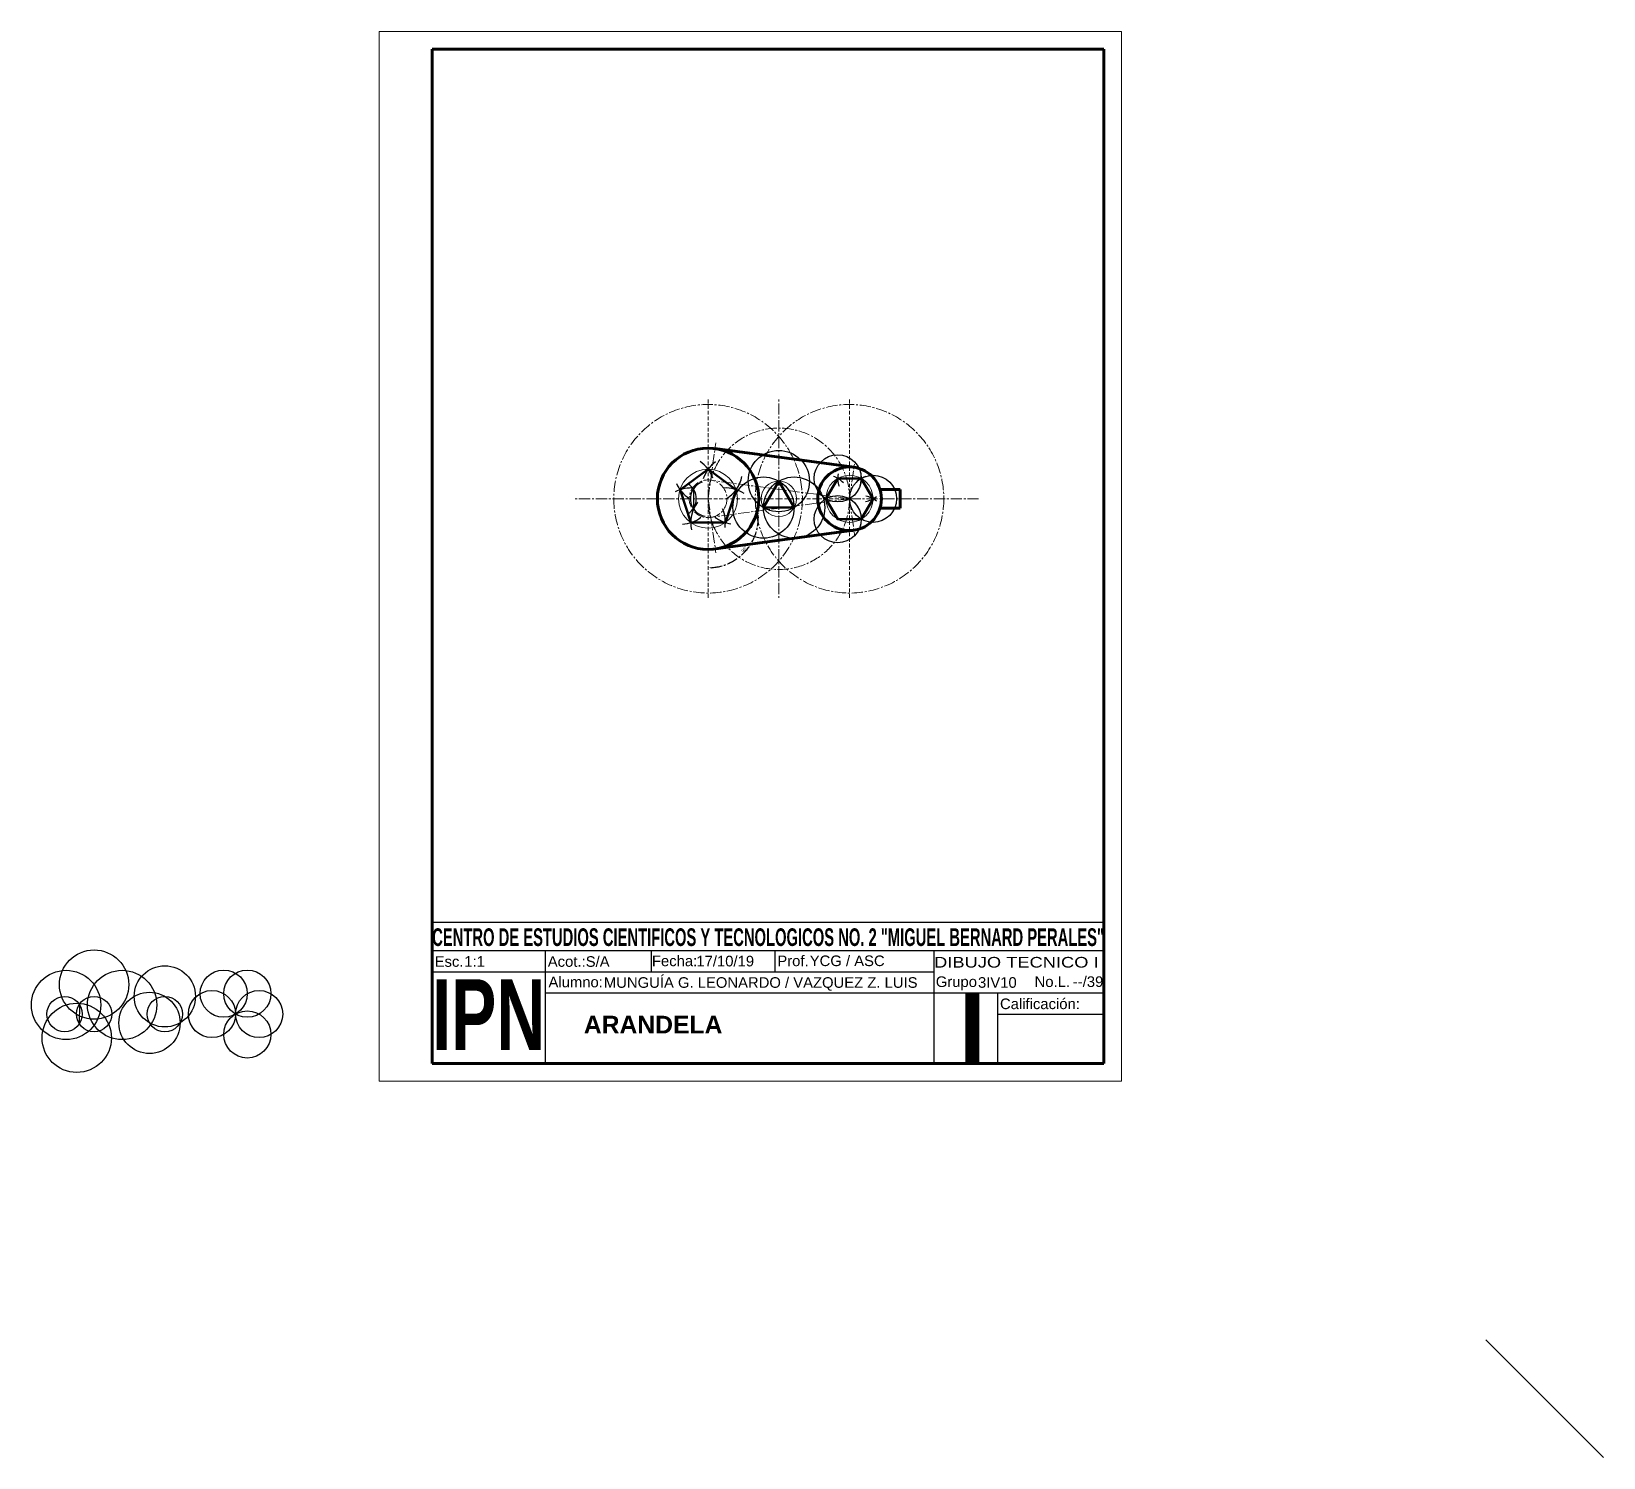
# Model space of a CAD drawing. Header units: millimetres. Extents: x 1674 to 3008, y 1785 to 2995.
import ezdxf
from ezdxf.enums import TextEntityAlignment as Align

# ---------------------------------------------------------------- set-up
doc = ezdxf.new("R2010")
doc.units = ezdxf.units.MM
doc.header["$LTSCALE"] = 0.5
doc.linetypes.add('CENTER2', pattern=[28.575, 19.05, -3.175, 3.175, -3.175])
doc.linetypes.add('DASHED2', pattern=[9.525, 6.35, -3.175])
doc.layers.add('cIRCUNFERENCIA', color=3, linetype='Continuous')
doc.layers.add('Texto', color=1, linetype='Continuous')
for name, color, linetype, lineweight in [('Cuadro de Datos', 5, 'Continuous', 30), ('Linea Continua Gruesa', 4, 'Continuous', 70), ('Linea Continua Mediana', 5, 'Continuous', 50), ('Línea Continua Fina', 1, 'Continuous', 5), ('Línea de Ejes', 6, 'CENTER2', 5), ('Línea Interrumpida', 6, 'DASHED2', 5), ('Margen', 4, 'Continuous', 70)]:
    doc.layers.add(name, color=color, linetype=linetype, lineweight=lineweight)
doc.styles.add('IPN', font='', dxfattribs={"height": 20})
doc.styles.get("Standard").update_dxf_attribs({"font": 'arial.ttf'})
doc.styles.add('TEXT', font='arial.ttf', dxfattribs={"height": 3})
doc.styles.add('TÍTULO', font='', dxfattribs={"height": 5})
doc.styles.get('IPN').set_extended_font_data('Arial', bold=True)
doc.styles.get('TÍTULO').set_extended_font_data('Arial', bold=True)
doc.dimstyles.new('ISO-25', dxfattribs={"dimtxt": 2.5, "dimasz": 2.5, "dimexe": 1.25, "dimexo": 0.625, "dimtad": 1, "dimtxsty": 'Standard', "dimcen": 2.5, "dimadec": 0, "dimazin": 0, "dimtfac": 1, "dimtmove": 0, "dimatfit": 3, "dimfxl": 1, "dimarcsym": 0})

# ---------------------------------------------------------------- blocks, each defined once
blk = doc.blocks.new('*D8')
at = {"layer": 'Defpoints', "color": 0, "transparency": 16777216}
for p in [(2248, 2598.3), (2368, 2598.3), (2248, 2582.3), (2270.9, 2546.3), (2248, 2513.3)]:
    blk.add_point(p, dxfattribs=at)
at = {"layer": 'Línea de Ejes', "color": 0, "lineweight": -2, "transparency": 16777216}
blk.add_arc((2248, 2582.3), 42.6, 273.3603, 4.2343, dxfattribs=at)
at = {"layer": 'Línea de Ejes', "color": 0, "transparency": 16777216}
for points in [[(2290.1, 2585.4), (2290.9, 2585.5), (2290.2, 2587.9)], [(2250.5, 2539.3), (2250.4, 2540.1), (2248, 2539.6)]]:
    blk.add_solid(points, dxfattribs=at)
at = {"layer": 'Línea de Ejes', "color": 0, "transparency": 16777216, "insert": (2278.6, 2555.4), "char_height": 2.5, "attachment_point": 5, "rotation": 48.7973}
blk.add_mtext('98°', dxfattribs=at)
blk = doc.blocks.new('Cuadro de Datos Hoja A4')
at = {"layer": 'Cuadro de Datos'}
for p, q in [((15, 45), (205, 45)), ((15, 5), (15, 45)), ((205, 45), (205, 5)), ((15, 37), (205, 37)), ((47, 5), (47, 37)), ((77, 31), (77, 37)), ((112, 31), (112, 37)), ((157, 5), (157, 37)), ((15, 31), (157, 31)), ((47, 25), (205, 25)), ((175, 5), (175, 25)), ((175, 19), (205, 19)), ((205, 5), (15, 5))]:
    blk.add_line(p, q, dxfattribs=at)
at = {"layer": 'Línea Continua Fina'}
for p, q in [((0, 297), (210, 297)), ((0, 0), (0, 297)), ((210, 297), (210, 0)), ((210, 0), (0, 0))]:
    blk.add_line(p, q, dxfattribs=at)
at = {"layer": 'Margen'}
for p, q in [((15, 292), (205, 292)), ((15, 5), (15, 292)), ((205, 292), (205, 5)), ((205, 5), (15, 5))]:
    blk.add_line(p, q, dxfattribs=at)
at = {"layer": 'Línea Continua Fina', "color": 0}
for s, height, style, width, p, p2 in [('CENTRO DE ESTUDIOS CIENTIFICOS Y TECNOLOGICOS NO. 2 "MIGUEL BERNARD PERALES"', 5, 'TÍTULO', 0.597732, (15, 38.28), (205, 38.28)), ('DIBUJO TECNICO I', 3, 'TEXT', 1.23367, (156.95, 32.18), (203.48, 32.18)), ('IPN', 20, 'IPN', 0.687053, (15, 8.88), (47, 8.88))]:
    blk.add_text(s, height=height, dxfattribs=dict(at, style=style, width=width)).set_placement(p, p2, align=Align.FIT)
at = {"layer": 'Línea Continua Fina', "color": 0, "style": 'TEXT'}
for s, p in [('Fecha:', (77.14, 32.57)), ('Prof. ', (112.61, 32.57)), ('Esc.', (15.69, 32.39)), ('Acot.:', (47.69, 32.39)), ('Grupo              No.L.      ', (157.43, 26.68)), ('Calificación:', (175.59, 20.42))]:
    blk.add_text(s, height=3, dxfattribs=at).set_placement(p)
at = {"layer": 'Línea Continua Fina', "color": 0, "insert": (163.88, 24.97), "char_height": 20, "attachment_point": 1, "style": 'IPN'}
blk.add_mtext_dynamic_manual_height_columns('I', width=18, gutter_width=15, heights=[0], dxfattribs=at)
at = {"layer": 'Texto', "color": 0, "style": 'TEXT'}
blk.add_text('Alumno:', height=3, dxfattribs=at).set_placement((47.89, 26.59))
at = {"layer": 'Texto'}
for tag, p, height, style in [('PROF', (121.78, 32.59), 3, 'TEXT'), ('ESC', (24.08, 32.42), 3, 'TEXT'), ('ACOT', (58.42, 32.39), 3, 'TEXT'), ('FECHA', (89.72, 32.51), 3, 'TEXT'), ('ALUMNO', (63.56, 26.45), 3, 'TEXT'), ('GRUPO', (169.37, 26.46), 3, 'TEXT'), ('NO', (196.19, 26.69), 3, 'TEXT'), ('CUADRODEREFERENCIAS', (57.89, 13.54), 5, 'TÍTULO')]:
    blk.add_attdef(tag, p, '', height=height, dxfattribs=dict(at, style=style))

msp = doc.modelspace()

# ---------------------------------------------------------------- linework, layer by layer
msp.add_line((2907.755, 1884.561), (3007.755, 1784.561))
at = {"layer": 'cIRCUNFERENCIA'}
msp.add_line((2235.462, 2606.554), (2235.462, 2589.971), dxfattribs=at)
for centre, radius in [((2307.962, 2613.263), 25.981), ((2357.962, 2615.583), 20), ((2294.971, 2590.763), 25.981), ((2320.952, 2590.763), 25.981), ((2387.962, 2598.263), 20), ((2357.962, 2580.942), 20)]:
    msp.add_circle(centre, radius, dxfattribs=at)
for centre, radius, start, end in [((2224.185, 2605.988), 29.389, 19.661966, 54.408696), ((2271.738, 2605.988), 29.389, 126.233174, 161.478321), ((2247.962, 2623.263), 29.389, 302.374187, 348.113564), ((2347.962, 2598.263), 20, 42.363683, 71.673656), ((2377.962, 2615.583), 20, 168.782123, 199.493676), ((2387.962, 2598.263), 20, 109.134933, 139.803256), ((2357.962, 2615.583), 20, 341.371141, 9.106795), ((2233.267, 2578.037), 29.389, 88.749376, 116.935149), ((2247.962, 2623.263), 29.389, 204.431541, 237.064227), ((2222.962, 2598.263), 15, 301.693772, 57.636672), ((2247.962, 2598.263), 15, 109.048858, 260.340898), ((2262.656, 2578.037), 29.389, 57.481458, 92.776408), ((2262.656, 2578.037), 29.389, 144, 192.326079), ((2233.267, 2578.037), 29.389, 351.79752, 23.590303), ((2377.962, 2615.583), 20, 280.6219, 309.851427), ((2377.962, 2580.942), 20, 50.327811, 78.572494), ((2224.185, 2605.988), 29.389, 273.803245, 307.194349), ((2271.738, 2605.988), 29.389, 232.149742, 261.449357)]:
    msp.add_arc(centre, radius, start, end, dxfattribs=at)
at = {"layer": 'Defpoints'}
msp.add_line((1714.51, 2169.252), (1714.474, 2152.669), dxfattribs=at)
for centre, radius in [((1727.011, 2185.961), 29.389), ((1787.011, 2175.961), 25.981), ((1787.011, 2175.961), 25.981), ((1703.234, 2168.687), 29.389), ((1750.787, 2168.687), 29.389), ((1837.011, 2178.282), 20), ((1857.011, 2178.282), 20), ((1702.011, 2160.961), 15), ((1727.011, 2160.961), 15), ((1727.011, 2160.961), 15), ((1774.02, 2153.461), 25.981), ((1774.02, 2153.461), 25.981), ((1787.011, 2160.961), 15), ((1827.011, 2160.961), 20), ((1867.011, 2160.961), 20), ((1712.316, 2140.736), 29.389), ((1857.011, 2143.641), 20)]:
    msp.add_circle(centre, radius, dxfattribs=at)
at = {"layer": 'Linea Continua Gruesa'}
for p, q in [((2253.808, 2640.864), (2371.743, 2624.997)), ((2410.962, 2606.263), (2393.749, 2606.263)), ((2410.962, 2598.263), (2410.962, 2606.263)), ((2410.962, 2590.263), (2393.749, 2590.263)), ((2410.962, 2598.263), (2410.962, 2590.263)), ((2254.121, 2555.706), (2371.699, 2571.523))]:
    msp.add_line(p, q, dxfattribs=at)
for centre, radius in [((2247.962, 2598.263), 43), ((2367.962, 2598.263), 27)]:
    msp.add_circle(centre, radius, dxfattribs=at)
at = {"layer": 'Linea Continua Mediana'}
for points in [[(2247.962, 2623.263), (2224.185, 2605.988), (2233.267, 2578.037), (2262.656, 2578.037), (2271.738, 2605.988)], [(2357.962, 2615.583), (2347.962, 2598.263), (2357.962, 2580.942), (2377.962, 2580.942), (2387.962, 2598.263), (2377.962, 2615.583)], [(2307.962, 2613.263), (2294.971, 2590.763), (2320.952, 2590.763)]]:
    msp.add_lwpolyline(points, close=True, dxfattribs=at)
at = {"layer": 'Línea Continua Fina'}
for centre, radius in [((2247.962, 2598.263), 25), ((2367.962, 2598.263), 20), ((2307.962, 2598.263), 15)]:
    msp.add_circle(centre, radius, dxfattribs=at)
at = {"layer": 'Línea de Ejes'}
for p, q in [((2307.962, 2598.263), (2307.962, 2683.263)), ((2247.962, 2598.263), (2254.478, 2645.752)), ((2367.962, 2598.263), (2372.102, 2627.538)), ((2367.962, 2598.263), (2247.962, 2614.263)), ((2247.962, 2598.263), (2134.441, 2598.263)), ((2367.962, 2598.263), (2247.962, 2582.263)), ((2247.962, 2598.263), (2254.594, 2552.445)), ((2307.962, 2598.263), (2307.962, 2513.263)), ((2367.962, 2598.263), (2410.962, 2598.263)), ((2367.962, 2598.263), (2372.395, 2566.543)), ((2410.962, 2598.263), (2477.291, 2598.263))]:
    msp.add_line(p, q, dxfattribs=at)
for centre, radius in [((2247.962, 2598.263), 80), ((2367.962, 2598.263), 80), ((2307.962, 2598.263), 60), ((2247.962, 2598.263), 16)]:
    msp.add_circle(centre, radius, dxfattribs=at)
at = {"layer": 'Línea Interrumpida'}
for p, q in [((2247.962, 2598.263), (2247.962, 2683.263)), ((2367.962, 2598.263), (2367.962, 2683.263)), ((2247.962, 2598.263), (2307.962, 2598.263)), ((2247.962, 2598.263), (2247.962, 2513.263)), ((2307.962, 2598.263), (2367.962, 2598.263)), ((2367.962, 2598.263), (2367.962, 2513.263))]:
    msp.add_line(p, q, dxfattribs=at)

# ---------------------------------------------------------------- block references
at = {"layer": 'cIRCUNFERENCIA', "xscale": 3, "yscale": 3, "zscale": 3}
msp.add_blockref('Cuadro de Datos Hoja A4', (1968.877, 2103.879), dxfattribs=at).add_auto_attribs({'CUADRODEREFERENCIAS': 'ARANDELA', 'NO': '--/39', 'GRUPO': '3IV10', 'PROF': 'YCG / ASC', 'ACOT': 'S/A', 'ESC': '1:1', 'ALUMNO': 'MUNGUÍA G. LEONARDO / VAZQUEZ Z. LUIS', 'FECHA': '17/10/19'})

# ---------------------------------------------------------------- dimensions: what is measured, and where the dimension line sits
at = {"layer": 'Línea de Ejes'}
dim = msp.add_angular_dim_2l(base=(2270.888, 2546.319), line1=((2367.962, 2598.263), (2247.962, 2582.263)), line2=((2247.962, 2598.263), (2247.962, 2513.263)), dimstyle='ISO-25', dxfattribs=at)
dim.commit()
dim.dimension.update_dxf_attribs({"geometry": '*D8', "text_midpoint": (2278.608, 2555.432)})

doc.saveas('drawing.dxf')
